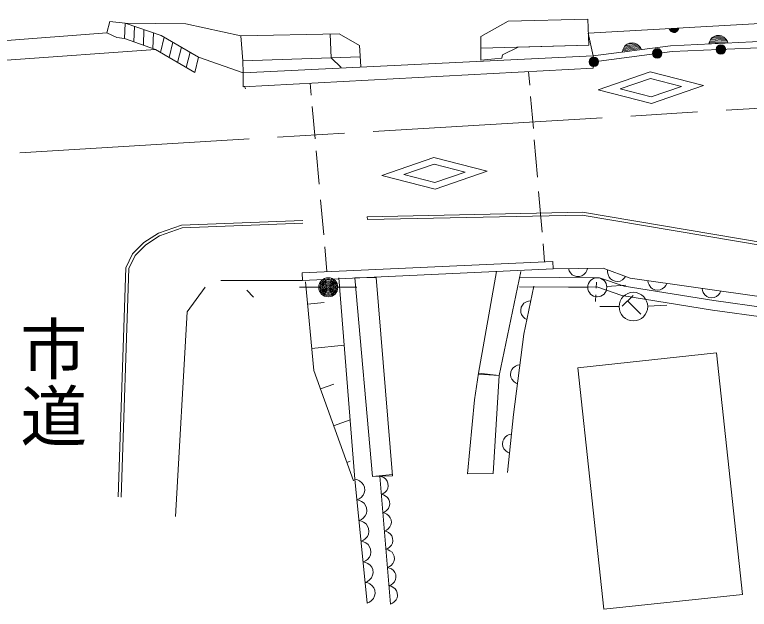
# Model space of a CAD drawing. Units: millimetres, scale not verified. Extents: x 40000 to 680000, y 20000 to 380000.
# Drawn here: x 394372 to 432784, y 256308 to 287384 of the extents above; entities that cross this region are included whole.
import ezdxf
from ezdxf.enums import TextEntityAlignment as Align

# ---------------------------------------------------------------- set-up
doc = ezdxf.new("R2010")
doc.units = ezdxf.units.MM
doc.header["$LTSCALE"] = 1000
doc.linetypes.add('CHAIN', pattern=[18.5, 12, -1.5, 3.5, -1.5])
doc.layers.add('S-BGD', color=7, linetype='Continuous', lineweight=13)
doc.styles.add('@ＭＳ ゴシック', font='')
doc.styles.get('@ＭＳ ゴシック').set_extended_font_data('@MS Gothic')

msp = doc.modelspace()

# ---------------------------------------------------------------- linework, layer by layer
at = {"layer": 'S-BGD'}
for p, q in [((424363, 286419), (441780, 287384)), ((399353, 287033), (399198, 286428)), ((400145, 286936), (399353, 287033)), ((400114, 286139), (400145, 286936)), ((402028, 286299), (400145, 286936)), ((400145, 286936), (403328, 286909)), ((418738, 286246), (420171, 287042)), ((420171, 287042), (424335, 287148)), ((424335, 287148), (424388, 285795)), ((400608, 285963), (400639, 286769)), ((401102, 285786), (401133, 286602)), ((403328, 286909), (406192, 286273)), ((428599, 286653), (429098, 286681)), ((428621, 286597), (428599, 286653)), ((429087, 286649), (428613, 286623)), ((428653, 286550), (428621, 286597)), ((428627, 286592), (429076, 286617)), ((429060, 286585), (428649, 286562)), ((428705, 286498), (428653, 286550)), ((428673, 286532), (429036, 286553)), ((429055, 286572), (429010, 286515)), ((429081, 286623), (429055, 286572)), ((429098, 286681), (429081, 286623)), ((392170, 285902), (399198, 286428)), ((399198, 286428), (399707, 286190)), ((399707, 286190), (400114, 286139)), ((401595, 285609), (401627, 286435)), ((401991, 285408), (402192, 286204)), ((403991, 285159), (402028, 286299)), ((406192, 286273), (411338, 286379)), ((406298, 284973), (406192, 286273)), ((406192, 286273), (406298, 284973)), ((410871, 286369), (410913, 285132)), ((411338, 286379), (412399, 285769)), ((418738, 285000), (418738, 286246)), ((424621, 285227), (424363, 286419)), ((438652, 286252), (428666, 285757)), ((428762, 286471), (428705, 286498)), ((429008, 286520), (428706, 286503)), ((428821, 286455), (428762, 286471)), ((428766, 286475), (428952, 286485)), ((428899, 286460), (428821, 286455)), ((428956, 286482), (428899, 286460)), ((429010, 286515), (428956, 286482)), ((430750, 286073), (430842, 286188)), ((430842, 286188), (430948, 286253)), ((430845, 286178), (431449, 286208)), ((430948, 286253), (431064, 286297)), ((431328, 286265), (430956, 286246)), ((431064, 286297), (431219, 286304)), ((431219, 286304), (431338, 286273)), ((431338, 286273), (431451, 286218)), ((431451, 286218), (431554, 286113)), ((401727, 285562), (400114, 286139)), ((402441, 285147), (402642, 285943)), ((424388, 285795), (418739, 285633)), ((424388, 285795), (420701, 285689)), ((426973, 285787), (426251, 285693)), ((426299, 285772), (426400, 285846)), ((426303, 285763), (426903, 285841)), ((426400, 285846), (426512, 285898)), ((426778, 285888), (426409, 285840)), ((426512, 285898), (426666, 285919)), ((426666, 285919), (426787, 285897)), ((426787, 285897), (426904, 285851)), ((426904, 285851), (427015, 285755)), ((438714, 285865), (428743, 285466)), ((430663, 285856), (430697, 285973)), ((431662, 285906), (430663, 285856)), ((430685, 285920), (431633, 285967)), ((430697, 285973), (430750, 286073)), ((431605, 286028), (430706, 285983)), ((430741, 286048), (431562, 286088)), ((431514, 286149), (430788, 286113)), ((431554, 286113), (431618, 286019)), ((431618, 286019), (431662, 285906)), ((401727, 285562), (393936, 285002)), ((401727, 285562), (403789, 284362)), ((402890, 284885), (403092, 285681)), ((403340, 284623), (403541, 285420)), ((412399, 285769), (412478, 284681)), ((420701, 285689), (419879, 285291)), ((428666, 285757), (424621, 285227)), ((428743, 285466), (424655, 284917)), ((427139, 285557), (426148, 285427)), ((426148, 285427), (426172, 285546)), ((426164, 285492), (427106, 285616)), ((426172, 285546), (426217, 285651)), ((427073, 285675), (426181, 285558)), ((426210, 285624), (427026, 285731)), ((426217, 285651), (426299, 285772)), ((427015, 285755), (427087, 285666)), ((427087, 285666), (427139, 285557)), ((403789, 284362), (403991, 285159)), ((406325, 284337), (403991, 285159)), ((406325, 284337), (403991, 285159)), ((410913, 285132), (406298, 284973)), ((410913, 285132), (406299, 284973)), ((406325, 284337), (424621, 285227)), ((412441, 285185), (410913, 285132)), ((411444, 284628), (410913, 285132)), ((419852, 285106), (418738, 285000)), ((419879, 285291), (419852, 285106)), ((424621, 285227), (424623, 284589)), ((406298, 284973), (406325, 284337)), ((424623, 284589), (406324, 283617)), ((406324, 283617), (406325, 284337)), ((421242, 284410), (421302, 283695)), ((424889, 283461), (427603, 284395)), ((427603, 284395), (430384, 283681)), ((427617, 284051), (426036, 283507)), ((427617, 284051), (429237, 283635)), ((406380, 283644), (406445, 283511)), ((409870, 283181), (409814, 283803)), ((426036, 283507), (427656, 283091)), ((429237, 283635), (427656, 283091)), ((430384, 283681), (427670, 282747)), ((421351, 283114), (421491, 281445)), ((427670, 282747), (424889, 283461)), ((410076, 280892), (409924, 282578)), ((421542, 280837), (421706, 278887)), ((410289, 278528), (410133, 280261)), ((413577, 278984), (416291, 279918)), ((416291, 279918), (419072, 279204)), ((416305, 279574), (414724, 279030)), ((416305, 279574), (417925, 279158)), ((416357, 278270), (413577, 278984)), ((414724, 279030), (416344, 278614)), ((417925, 279158), (416344, 278614)), ((419072, 279204), (416357, 278270)), ((421768, 278152), (421948, 276011)), ((410528, 275874), (410363, 277703)), ((412811, 276823), (424057, 277065)), ((424057, 277065), (437125, 274856)), ((403098, 276392), (409430, 276634)), ((412811, 276823), (412814, 276673)), ((424046, 276915), (412814, 276673)), ((437116, 274705), (424046, 276915)), ((401886, 275960), (403098, 276392)), ((403127, 276243), (401952, 275825)), ((409436, 276484), (403127, 276243)), ((401131, 275475), (401886, 275960)), ((401952, 275825), (401226, 275358)), ((400539, 274883), (401131, 275475)), ((401226, 275358), (400663, 274795)), ((410701, 273956), (410585, 275244)), ((421999, 275403), (422077, 274467)), ((400188, 274155), (400539, 274883)), ((400663, 274795), (400337, 274119)), ((422509, 274486), (409397, 273898)), ((422525, 274106), (422509, 274486)), ((399784, 262178), (400188, 274155)), ((400337, 274119), (399934, 262173)), ((409415, 273501), (409397, 273898)), ((422525, 274106), (409415, 273501)), ((418620, 268649), (419561, 273963)), ((420831, 273963), (419702, 268532)), ((420830, 273963), (419702, 268532)), ((422525, 274106), (425135, 274129)), ((423368, 273998), (423330, 274113)), ((423429, 273901), (423368, 273998)), ((423528, 273792), (423429, 273901)), ((424232, 273909), (424138, 273798)), ((424291, 274007), (424232, 273909)), ((424330, 274122), (424291, 274007)), ((425135, 274129), (426560, 273612)), ((425373, 273920), (425377, 274041)), ((425396, 273808), (425373, 273920)), ((405146, 273495), (409415, 273501)), ((411329, 273636), (412164, 263101)), ((411329, 273636), (412164, 263101)), ((412164, 273630), (413269, 273657)), ((413080, 263256), (412164, 273630)), ((413269, 273657), (414131, 263283)), ((424953, 273638), (420765, 273662)), ((423638, 273733), (423528, 273792)), ((423756, 273699), (423638, 273733)), ((423911, 273701), (423756, 273699)), ((424028, 273737), (423911, 273701)), ((424138, 273798), (424028, 273737)), ((426247, 273191), (424953, 273638)), ((425451, 273672), (425396, 273808)), ((425533, 273578), (425451, 273672)), ((425632, 273505), (425533, 273578)), ((425778, 273452), (425632, 273505)), ((426151, 273534), (426024, 273463)), ((426240, 273606), (426151, 273534)), ((426317, 273700), (426240, 273606)), ((426560, 273612), (435052, 272413)), ((403395, 271852), (404338, 273145)), ((410270, 273137), (409270, 273137)), ((409577, 273420), (410008, 268786)), ((410008, 268786), (409577, 273420)), ((411270, 273137), (412270, 273137)), ((424868, 273139), (420762, 273162)), ((421512, 273188), (420995, 270695)), ((424334, 273137), (423334, 273137)), ((424787, 273397), (424773, 273090)), ((426124, 272705), (424868, 273139)), ((425333, 273174), (426330, 273248)), ((425900, 273445), (425778, 273452)), ((426024, 273463), (425900, 273445)), ((430926, 272439), (426247, 273191)), ((427501, 273363), (427480, 273482)), ((427547, 273258), (427501, 273363)), ((427628, 273135), (427547, 273258)), ((427728, 273061), (427628, 273135)), ((428341, 273146), (428232, 273050)), ((428414, 273234), (428341, 273146)), ((428470, 273342), (428414, 273234)), ((406516, 272991), (406861, 272629)), ((424757, 272740), (424740, 272391)), ((427840, 273010), (427728, 273061)), ((427993, 272988), (427840, 273010)), ((428115, 273006), (427993, 272988)), ((428232, 273050), (428115, 273006)), ((430332, 272963), (430311, 273082)), ((430378, 272858), (430332, 272963)), ((430459, 272736), (430378, 272858)), ((430559, 272661), (430459, 272736)), ((431172, 272746), (431063, 272650)), ((431245, 272834), (431172, 272746)), ((431301, 272943), (431245, 272834)), ((409685, 272262), (410555, 272343)), ((421000, 272305), (421127, 272379)), ((421127, 272379), (421235, 272417)), ((421235, 272417), (421355, 272431)), ((430853, 271944), (426124, 272705)), ((426138, 272150), (426705, 272712)), ((426423, 272432), (427109, 271740)), ((430671, 272610), (430559, 272661)), ((430824, 272588), (430671, 272610)), ((430945, 272606), (430824, 272588)), ((436977, 271616), (430926, 272439)), ((431063, 272650), (430945, 272606)), ((420829, 271950), (420861, 272102)), ((420861, 272102), (420919, 272210)), ((420919, 272210), (421000, 272305)), ((425974, 272133), (424974, 272138)), ((427473, 272157), (428473, 272196)), ((402775, 261155), (403395, 271852)), ((420839, 271828), (420829, 271950)), ((420876, 271708), (420839, 271828)), ((420964, 271593), (420876, 271708)), ((421048, 271514), (420964, 271593)), ((436955, 271114), (430853, 271944)), ((421152, 271452), (421048, 271514)), ((420995, 270695), (420454, 266486)), ((409900, 269945), (411609, 270104)), ((423824, 268931), (431068, 269710)), ((431068, 269710), (432425, 257086)), ((420370, 268833), (420444, 268934)), ((420444, 268934), (420565, 269017)), ((420565, 269017), (420669, 269064)), ((420669, 269064), (420788, 269086)), ((425180, 256308), (423824, 268931)), ((410008, 268786), (412083, 263020)), ((412083, 263020), (410008, 268786)), ((418408, 267262), (418620, 268649)), ((418612, 268597), (419702, 268532)), ((419702, 268532), (418620, 268649)), ((419702, 268532), (419396, 263406)), ((420301, 268567), (420320, 268721)), ((420320, 268446), (420301, 268567)), ((420320, 268721), (420370, 268833)), ((420366, 268329), (420320, 268446)), ((420463, 268221), (420366, 268329)), ((420552, 268149), (420463, 268221)), ((420661, 268095), (420552, 268149)), ((410354, 267825), (411052, 268076)), ((418056, 263382), (418408, 267262)), ((411046, 265903), (411917, 266216)), ((420454, 266486), (420148, 263453)), ((420130, 265391), (420233, 265441)), ((420233, 265441), (420351, 265467)), ((419878, 264934), (419894, 265088)), ((419894, 265088), (419940, 265202)), ((419940, 265202), (420011, 265305)), ((420011, 265305), (420130, 265391)), ((419901, 264814), (419878, 264934)), ((419950, 264698), (419901, 264814)), ((420050, 264593), (419950, 264698)), ((420141, 264523), (420050, 264593)), ((420251, 264472), (420141, 264523)), ((411737, 263981), (411911, 264043)), ((414126, 263349), (413080, 263256)), ((413080, 263256), (414131, 263283)), ((413569, 263237), (413456, 263266)), ((414023, 256583), (413456, 263266)), ((413667, 263190), (413569, 263237)), ((413779, 263106), (413667, 263190)), ((419396, 263406), (418056, 263382)), ((412292, 263070), (412164, 263101)), ((412811, 256637), (412164, 263101)), ((412403, 263018), (412292, 263070)), ((412532, 262925), (412403, 263018)), ((412609, 262813), (412532, 262925)), ((412662, 262691), (412609, 262813)), ((413846, 263006), (413779, 263106)), ((413891, 262897), (413846, 263006)), ((413877, 262633), (413904, 262749)), ((413904, 262749), (413891, 262897)), ((412598, 262268), (412651, 262393)), ((412651, 262393), (412679, 262524)), ((412679, 262524), (412662, 262691)), ((413537, 262311), (413644, 262356)), ((413644, 262356), (413732, 262421)), ((413732, 262421), (413829, 262523)), ((413829, 262523), (413877, 262633)), ((412272, 262023), (412392, 262076)), ((412400, 261993), (412272, 262023)), ((412392, 262076), (412490, 262151)), ((412511, 261941), (412400, 261993)), ((412490, 262151), (412598, 262268)), ((413650, 262282), (413537, 262311)), ((413748, 262235), (413650, 262282)), ((413861, 262151), (413748, 262235)), ((413927, 262051), (413861, 262151)), ((413972, 261942), (413927, 262051)), ((412640, 261848), (412511, 261941)), ((412717, 261736), (412640, 261848)), ((412770, 261613), (412717, 261736)), ((412786, 261446), (412770, 261613)), ((413910, 261569), (413958, 261679)), ((413958, 261679), (413985, 261794)), ((413985, 261794), (413972, 261942)), ((412706, 261191), (412759, 261316)), ((412759, 261316), (412786, 261446)), ((413618, 261356), (413725, 261402)), ((413731, 261328), (413618, 261356)), ((413725, 261402), (413813, 261467)), ((413829, 261281), (413731, 261328)), ((413813, 261467), (413910, 261569)), ((413942, 261196), (413829, 261281)), ((414008, 261096), (413942, 261196)), ((412379, 260946), (412499, 260999)), ((412508, 260915), (412379, 260946)), ((412499, 260999), (412598, 261074)), ((412619, 260864), (412508, 260915)), ((412598, 261074), (412706, 261191)), ((412748, 260771), (412619, 260864)), ((414053, 260987), (414008, 261096)), ((414039, 260724), (414066, 260839)), ((414066, 260839), (414053, 260987)), ((412824, 260659), (412748, 260771)), ((412877, 260536), (412824, 260659)), ((412894, 260369), (412877, 260536)), ((413699, 260402), (413806, 260447)), ((413806, 260447), (413894, 260512)), ((413894, 260512), (413991, 260614)), ((413991, 260614), (414039, 260724)), ((412706, 259997), (412814, 260113)), ((412814, 260113), (412866, 260238)), ((412866, 260238), (412894, 260369)), ((413812, 260373), (413699, 260402)), ((413910, 260326), (413812, 260373)), ((414023, 260242), (413910, 260326)), ((414089, 260141), (414023, 260242)), ((414134, 260032), (414089, 260141)), ((412487, 259869), (412607, 259921)), ((412615, 259838), (412487, 259869)), ((412607, 259921), (412706, 259997)), ((412727, 259786), (412615, 259838)), ((412856, 259693), (412727, 259786)), ((412932, 259581), (412856, 259693)), ((414072, 259659), (414120, 259769)), ((414120, 259769), (414147, 259884)), ((414147, 259884), (414134, 260032)), ((412985, 259459), (412932, 259581)), ((412974, 259161), (413002, 259292)), ((413002, 259292), (412985, 259459)), ((413780, 259447), (413887, 259492)), ((413893, 259418), (413780, 259447)), ((413887, 259492), (413975, 259557)), ((413991, 259371), (413893, 259418)), ((413975, 259557), (414072, 259659)), ((414104, 259287), (413991, 259371)), ((414170, 259187), (414104, 259287)), ((412715, 258844), (412813, 258919)), ((412813, 258919), (412921, 259036)), ((412921, 259036), (412974, 259161)), ((414215, 259078), (414170, 259187)), ((414201, 258814), (414228, 258930)), ((414228, 258930), (414215, 259078)), ((412595, 258791), (412715, 258844)), ((412723, 258761), (412595, 258791)), ((412834, 258709), (412723, 258761)), ((412963, 258616), (412834, 258709)), ((413040, 258504), (412963, 258616)), ((413861, 258492), (413968, 258537)), ((413968, 258537), (414056, 258602)), ((414056, 258602), (414153, 258704)), ((414153, 258704), (414201, 258814)), ((413093, 258381), (413040, 258504)), ((413082, 258084), (413110, 258214)), ((413110, 258214), (413093, 258381)), ((413974, 258463), (413861, 258492)), ((414072, 258416), (413974, 258463)), ((414185, 258332), (414072, 258416)), ((414251, 258232), (414185, 258332)), ((414296, 258123), (414251, 258232)), ((414309, 257975), (414296, 258123)), ((412703, 257714), (412823, 257767)), ((412823, 257767), (412921, 257842)), ((412921, 257842), (413029, 257959)), ((413029, 257959), (413082, 258084)), ((414137, 257648), (414234, 257750)), ((414234, 257750), (414283, 257860)), ((414283, 257860), (414309, 257975)), ((412831, 257683), (412703, 257714)), ((412942, 257632), (412831, 257683)), ((413071, 257539), (412942, 257632)), ((413148, 257426), (413071, 257539)), ((413201, 257304), (413148, 257426)), ((413942, 257537), (414049, 257582)), ((414055, 257509), (413942, 257537)), ((414049, 257582), (414137, 257648)), ((414153, 257462), (414055, 257509)), ((414266, 257377), (414153, 257462)), ((414332, 257277), (414266, 257377)), ((413137, 256881), (413190, 257006)), ((413190, 257006), (413218, 257137)), ((413218, 257137), (413201, 257304)), ((414377, 257168), (414332, 257277)), ((414364, 256905), (414390, 257020)), ((414390, 257020), (414377, 257168)), ((432425, 257086), (425180, 256308)), ((412811, 256637), (412930, 256689)), ((412930, 256689), (413029, 256764)), ((413029, 256764), (413137, 256881)), ((414023, 256583), (414130, 256628)), ((414130, 256628), (414218, 256693)), ((414218, 256693), (414315, 256795)), ((414315, 256795), (414364, 256905))]:
    msp.add_line(p, q, dxfattribs=at)
at = {"layer": 'S-BGD', "linetype": 'CHAIN'}
msp.add_line((376180, 279059), (465653, 284437), dxfattribs=at)
at = {"layer": 'S-BGD'}
for centre, radius in [((431300, 285568), 249), ((431300, 285568), 220), ((427967, 285362), 249), ((427967, 285362), 220), ((427967, 285362), 191), ((427967, 285362), 161), ((427967, 285362), 132), ((427967, 285362), 97.5), ((427967, 285362), 67.5), ((427967, 285362), 38.7), ((431300, 285568), 191), ((431300, 285568), 161), ((431300, 285568), 132), ((431300, 285568), 97.5), ((431300, 285568), 67.5), ((431300, 285568), 38.7), ((431300, 285568), 7.5), ((424655, 284917), 249), ((424655, 284917), 220), ((424655, 284917), 191), ((424655, 284917), 161), ((424655, 284917), 132), ((424655, 284917), 97.5), ((427967, 285362), 7.5), ((424655, 284917), 67.5), ((424655, 284917), 38.7), ((424655, 284917), 7.5), ((410770, 273137), 498), ((410770, 273137), 440), ((410770, 273137), 382), ((424834, 273137), 498), ((410770, 273137), 322), ((410770, 273137), 265), ((410770, 273137), 195), ((410770, 273137), 135), ((410770, 273137), 77.5), ((410770, 273137), 15), ((426724, 272129), 746)]:
    msp.add_circle(centre, radius, dxfattribs=at)

# ---------------------------------------------------------------- texts
at = {"layer": 'S-BGD', "style": '@ＭＳ ゴシック'}
msp.add_text('市道', height=2566, rotation=270, dxfattribs=at).set_placement((394317, 271696), align=Align.BOTTOM_LEFT)

doc.saveas('drawing.dxf')
